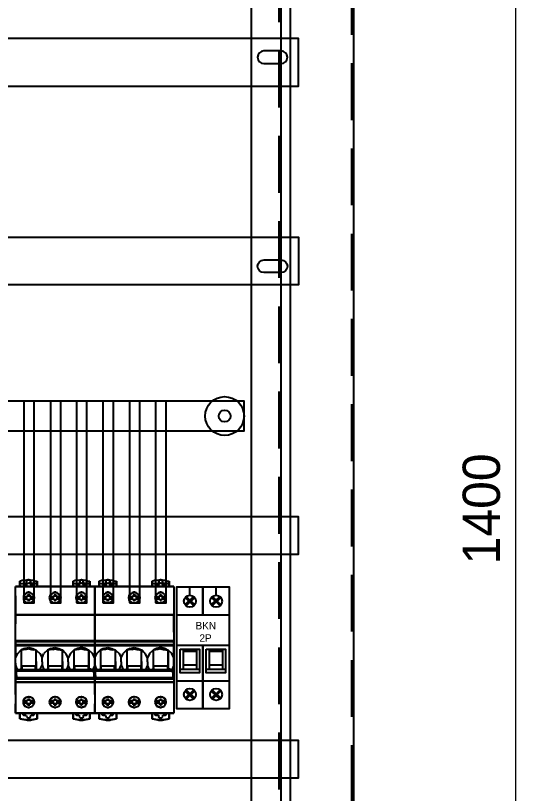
# Model space of a CAD drawing. Header units: millimetres. Extents: x 0 to 3881, y 0 to 2744.
# Drawn here: x 2082 to 2427, y 1597 to 2119 of the extents above; entities that cross this region are included whole.
import ezdxf

# ---------------------------------------------------------------- set-up
doc = ezdxf.new("R2010")
doc.units = ezdxf.units.MM
doc.linetypes.add('HIDDENX2', pattern=[19.05, 12.7, -6.35])
doc.layers.add('DIM', color=253, linetype='Continuous')
doc.dimstyles.new('Dim-25', dxfattribs={"dimtxt": 25, "dimasz": 8, "dimexe": 10, "dimexo": 15, "dimgap": 10, "dimtad": 1, "dimdec": 0, "dimtxsty": 'Standard', "dimblk": 'OBLIQUE', "dimcen": 10, "dimclrd": 5, "dimclre": 5, "dimclrt": 3, "dimazin": 3, "dimtfac": 1, "dimtdec": 0, "dimtmove": 0, "dimatfit": 3, "dimldrblk": 'OBLIQUE', "dimlwd": 9, "dimlwe": 9})

# ---------------------------------------------------------------- blocks, each defined once
blk = doc.blocks.new('*D1')
at = {"color": 0, "linetype": 'ByBlock', "lineweight": -2}
for p, q in [((2421.5, 2483.98), (2413.5, 2491.98)), ((2413.5, 1091.98), (2421.5, 1083.98))]:
    blk.add_line(p, q, dxfattribs=at)
at = {"layer": 'Defpoints', "color": 0, "ltscale": 3, "transparency": 16777216}
for p in [(2308.84, 2487.98), (2308.84, 1087.98), (2417.5, 1087.98)]:
    blk.add_point(p, dxfattribs=at)
at = {"layer": 'DIM', "color": 5, "lineweight": 9, "ltscale": 3, "transparency": 16777216}
for p, q in [((2323.84, 2487.98), (2427.5, 2487.98)), ((2417.5, 2487.98), (2417.5, 1087.98)), ((2323.84, 1087.98), (2427.5, 1087.98))]:
    blk.add_line(p, q, dxfattribs=at)
at = {"layer": 'DIM', "color": 3, "ltscale": 3, "transparency": 16777216, "insert": (2394.73, 1787.98), "char_height": 25, "attachment_point": 5, "rotation": 90}
blk.add_mtext('1400', dxfattribs=at)
blk = doc.blocks.new('_Oblique')
at = {"color": 0, "linetype": 'ByBlock', "lineweight": -2}
blk.add_line((-0.5, -0.5), (0.5, 0.5), dxfattribs=at)
blk = doc.blocks.new('mcb-2')
for p, q in [((-23388.62, 27746.47), (-23388.62, 27740.23)), ((-23388.62, 27746.47), (-23388.62, 27740.23)), ((-23388.62, 27746.47), (-23388.62, 27746.47)), ((-23388.62, 27746.47), (-23335.55, 27746.47)), ((-23335.55, 27746.47), (-23388.62, 27746.47)), ((-23385.65, 27746.77), (-23385.95, 27746.47)), ((-23385.65, 27746.47), (-23385.36, 27747.36)), ((-23385.36, 27747.36), (-23385.65, 27746.77)), ((-23385.36, 27747.06), (-23385.65, 27746.47)), ((-23385.65, 27746.47), (-23385.65, 27746.77)), ((-23385.65, 27746.77), (-23385.65, 27746.47)), ((-23383.88, 27750.32), (-23385.36, 27750.03)), ((-23385.36, 27750.03), (-23385.36, 27748.54)), ((-23385.36, 27748.54), (-23385.36, 27750.03)), ((-23385.36, 27747.06), (-23385.36, 27748.54)), ((-23385.36, 27748.54), (-23385.36, 27747.06)), ((-23385.36, 27748.54), (-23380.91, 27748.54)), ((-23380.91, 27748.54), (-23385.36, 27748.54)), ((-23382.39, 27750.62), (-23383.88, 27750.32)), ((-23383.58, 27746.47), (-23383.28, 27746.77)), ((-23383.28, 27746.77), (-23382.99, 27747.06)), ((-23382.99, 27747.06), (-23382.39, 27747.06)), ((-23380.91, 27750.91), (-23382.39, 27750.62)), ((-23382.39, 27747.36), (-23382.39, 27747.06)), ((-23382.39, 27747.06), (-23381.21, 27747.06)), ((-23381.21, 27747.65), (-23380.91, 27748.25)), ((-23381.21, 27747.06), (-23381.21, 27747.65)), ((-23381.21, 27747.06), (-23381.21, 27747.36)), ((-23380.02, 27750.91), (-23380.91, 27750.91)), ((-23380.91, 27748.54), (-23380.91, 27750.91)), ((-23380.91, 27750.91), (-23380.91, 27748.54)), ((-23380.91, 27748.25), (-23380.32, 27748.54)), ((-23380.32, 27748.54), (-23379.73, 27748.84)), ((-23379.73, 27750.91), (-23380.02, 27750.91)), ((-23380.02, 27750.91), (-23379.43, 27750.91)), ((-23379.73, 27750.91), (-23380.02, 27750.91)), ((-23380.02, 27750.91), (-23379.43, 27750.91)), ((-23379.43, 27750.91), (-23379.73, 27750.91)), ((-23379.43, 27750.91), (-23379.73, 27750.91)), ((-23379.73, 27748.84), (-23379.13, 27748.54)), ((-23378.54, 27750.91), (-23379.43, 27750.91)), ((-23379.13, 27748.54), (-23378.54, 27748.25)), ((-23377.06, 27750.62), (-23378.54, 27750.91)), ((-23378.54, 27748.54), (-23378.54, 27750.91)), ((-23378.54, 27750.91), (-23378.54, 27748.54)), ((-23374.1, 27748.54), (-23378.54, 27748.54)), ((-23374.1, 27748.54), (-23378.54, 27748.54)), ((-23378.54, 27748.25), (-23378.24, 27747.65)), ((-23378.24, 27747.65), (-23378.24, 27747.06)), ((-23378.24, 27747.06), (-23378.24, 27747.36)), ((-23378.24, 27747.06), (-23377.06, 27747.06)), ((-23375.58, 27750.62), (-23377.06, 27750.62)), ((-23377.06, 27747.06), (-23377.06, 27747.36)), ((-23377.06, 27747.06), (-23376.47, 27747.06)), ((-23376.47, 27747.06), (-23376.17, 27746.77)), ((-23376.17, 27746.77), (-23376.17, 27746.47)), ((-23374.1, 27750.03), (-23375.58, 27750.62)), ((-23374.1, 27748.54), (-23374.1, 27750.03)), ((-23374.1, 27750.03), (-23374.1, 27748.54)), ((-23374.1, 27747.06), (-23374.1, 27748.54)), ((-23374.1, 27747.06), (-23374.1, 27748.54)), ((-23373.8, 27746.77), (-23374.1, 27747.36)), ((-23374.1, 27747.36), (-23374.1, 27746.47)), ((-23374.1, 27746.47), (-23374.1, 27747.06)), ((-23374.1, 27746.47), (-23373.8, 27746.77)), ((-23373.8, 27746.47), (-23374.1, 27746.47)), ((-23373.5, 27746.47), (-23373.8, 27746.77)), ((-23373.8, 27746.77), (-23373.8, 27746.47)), ((-23350.37, 27746.47), (-23350.07, 27746.77)), ((-23350.07, 27746.77), (-23350.37, 27746.47)), ((-23350.37, 27746.47), (-23350.07, 27746.47)), ((-23348.59, 27750.32), (-23350.07, 27750.03)), ((-23350.07, 27750.03), (-23350.07, 27748.54)), ((-23350.07, 27748.54), (-23350.07, 27750.03)), ((-23350.07, 27747.06), (-23350.07, 27748.54)), ((-23350.07, 27748.54), (-23350.07, 27747.06)), ((-23350.07, 27748.54), (-23345.63, 27748.54)), ((-23345.63, 27748.54), (-23350.07, 27748.54)), ((-23350.07, 27746.47), (-23350.07, 27747.36)), ((-23350.07, 27747.36), (-23350.07, 27746.77)), ((-23350.07, 27746.47), (-23350.07, 27747.06)), ((-23350.07, 27746.77), (-23350.07, 27746.47)), ((-23347.11, 27750.62), (-23348.59, 27750.32)), ((-23348, 27746.77), (-23347.7, 27747.06)), ((-23348, 27746.47), (-23348, 27746.77)), ((-23347.7, 27747.06), (-23347.11, 27747.06)), ((-23345.63, 27750.91), (-23347.11, 27750.62)), ((-23347.11, 27747.36), (-23347.11, 27747.06)), ((-23347.11, 27747.06), (-23345.93, 27747.06)), ((-23345.93, 27747.65), (-23345.33, 27748.25)), ((-23345.93, 27747.06), (-23345.93, 27747.65)), ((-23345.93, 27747.06), (-23345.93, 27747.36)), ((-23344.74, 27750.91), (-23345.63, 27750.91)), ((-23345.63, 27748.54), (-23345.63, 27750.91)), ((-23345.63, 27750.91), (-23345.63, 27748.54)), ((-23345.33, 27748.25), (-23345.04, 27748.54)), ((-23345.04, 27748.54), (-23344.44, 27748.84)), ((-23344.44, 27750.91), (-23344.74, 27750.91)), ((-23344.74, 27750.91), (-23343.85, 27750.91)), ((-23344.44, 27750.91), (-23344.74, 27750.91)), ((-23344.74, 27750.91), (-23343.85, 27750.91)), ((-23343.85, 27750.91), (-23344.44, 27750.91)), ((-23343.85, 27750.91), (-23344.44, 27750.91)), ((-23344.44, 27748.84), (-23343.85, 27748.54)), ((-23342.96, 27750.91), (-23343.85, 27750.91)), ((-23343.85, 27748.54), (-23343.26, 27748.25)), ((-23343.26, 27748.25), (-23342.96, 27747.65)), ((-23341.48, 27750.62), (-23342.96, 27750.91)), ((-23342.96, 27748.54), (-23342.96, 27750.91)), ((-23342.96, 27750.91), (-23342.96, 27748.54)), ((-23338.52, 27748.54), (-23342.96, 27748.54)), ((-23338.52, 27748.54), (-23342.96, 27748.54)), ((-23342.96, 27747.65), (-23342.67, 27747.06)), ((-23342.67, 27747.06), (-23342.67, 27747.36)), ((-23342.67, 27747.06), (-23341.48, 27747.06)), ((-23340, 27750.62), (-23341.48, 27750.62)), ((-23341.48, 27747.06), (-23341.48, 27747.36)), ((-23341.48, 27747.06), (-23341.18, 27747.06)), ((-23341.18, 27747.06), (-23340.89, 27746.77)), ((-23340.89, 27746.77), (-23340.59, 27746.47)), ((-23338.52, 27750.03), (-23340, 27750.62)), ((-23338.52, 27748.54), (-23338.52, 27750.03)), ((-23338.52, 27750.03), (-23338.52, 27748.54)), ((-23338.52, 27747.06), (-23338.52, 27748.54)), ((-23338.52, 27747.06), (-23338.52, 27748.54)), ((-23338.52, 27746.77), (-23338.52, 27747.36)), ((-23338.52, 27747.36), (-23338.52, 27746.47)), ((-23338.52, 27746.47), (-23338.52, 27747.06)), ((-23338.22, 27746.47), (-23338.52, 27746.77)), ((-23338.52, 27746.77), (-23338.52, 27746.47)), ((-23338.52, 27746.47), (-23338.52, 27746.77)), ((-23335.55, 27740.23), (-23335.55, 27746.47)), ((-23335.55, 27740.23), (-23335.55, 27746.47)), ((-23382.39, 27741.41), (-23382.99, 27740.23)), ((-23382.39, 27741.41), (-23381.21, 27742.3)), ((-23382.1, 27741.41), (-23381.5, 27742.01)), ((-23381.21, 27742.3), (-23379.73, 27742.6)), ((-23381.21, 27742.3), (-23379.73, 27742.6)), ((-23380.02, 27742.6), (-23379.73, 27742.6)), ((-23379.73, 27742.6), (-23380.02, 27742.6)), ((-23378.24, 27742.3), (-23379.73, 27742.6)), ((-23379.73, 27742.6), (-23378.24, 27742.3)), ((-23379.73, 27742.6), (-23379.43, 27742.6)), ((-23379.43, 27742.6), (-23379.73, 27742.6)), ((-23378.24, 27742.3), (-23377.06, 27741.41)), ((-23377.36, 27741.41), (-23377.95, 27742.01)), ((-23376.47, 27740.23), (-23377.06, 27741.41)), ((-23365.5, 27740.23), (-23364.61, 27741.41)), ((-23364.61, 27741.41), (-23363.43, 27742.3)), ((-23364.32, 27741.41), (-23364.02, 27742.01)), ((-23363.43, 27742.3), (-23361.95, 27742.6)), ((-23363.43, 27742.3), (-23361.95, 27742.6)), ((-23362.54, 27742.6), (-23361.95, 27742.6)), ((-23361.95, 27742.6), (-23362.54, 27742.6)), ((-23361.95, 27742.6), (-23360.74, 27742.3)), ((-23360.74, 27742.3), (-23361.95, 27742.6)), ((-23361.95, 27742.6), (-23361.65, 27742.6)), ((-23361.65, 27742.6), (-23361.95, 27742.6)), ((-23360.74, 27742.3), (-23359.56, 27741.41)), ((-23359.56, 27741.41), (-23360.15, 27742.01)), ((-23358.67, 27740.23), (-23359.56, 27741.41)), ((-23347.7, 27740.23), (-23346.81, 27741.41)), ((-23346.81, 27741.41), (-23345.63, 27742.3)), ((-23346.81, 27741.41), (-23346.22, 27742.01)), ((-23345.63, 27742.3), (-23344.44, 27742.6)), ((-23345.63, 27742.3), (-23344.44, 27742.6)), ((-23344.74, 27742.6), (-23344.44, 27742.6)), ((-23344.44, 27742.6), (-23344.74, 27742.6)), ((-23344.44, 27742.6), (-23342.96, 27742.3)), ((-23344.44, 27742.6), (-23342.96, 27742.3)), ((-23344.44, 27742.6), (-23343.85, 27742.6)), ((-23343.85, 27742.6), (-23344.44, 27742.6)), ((-23342.96, 27742.3), (-23341.78, 27741.41)), ((-23342.07, 27741.41), (-23342.37, 27742.01)), ((-23341.78, 27741.41), (-23340.89, 27740.23)), ((-23388.62, 27740.23), (-23388.62, 27733.71)), ((-23388.62, 27740.23), (-23388.62, 27733.71)), ((-23388.62, 27740.23), (-23388.62, 27740.23)), ((-23383.28, 27739.04), (-23382.99, 27740.23)), ((-23382.99, 27740.23), (-23383.28, 27739.04)), ((-23383.28, 27739.04), (-23382.99, 27740.23)), ((-23383.28, 27739.64), (-23380.32, 27739.64)), ((-23380.32, 27739.64), (-23383.28, 27739.64)), ((-23382.99, 27737.56), (-23383.28, 27739.04)), ((-23382.99, 27737.56), (-23383.28, 27739.04)), ((-23383.28, 27738.15), (-23380.32, 27738.15)), ((-23380.32, 27738.15), (-23383.28, 27738.15)), ((-23382.99, 27740.23), (-23382.69, 27740.82)), ((-23382.39, 27736.38), (-23382.99, 27737.56)), ((-23382.69, 27736.97), (-23382.99, 27737.56)), ((-23382.39, 27736.38), (-23381.21, 27735.49)), ((-23381.5, 27736.08), (-23382.1, 27736.38)), ((-23380.32, 27739.64), (-23380.32, 27740.82)), ((-23380.32, 27740.82), (-23380.32, 27739.64)), ((-23380.32, 27739.64), (-23380.32, 27740.82)), ((-23380.32, 27740.82), (-23380.32, 27739.64)), ((-23379.13, 27740.82), (-23380.32, 27740.82)), ((-23380.32, 27740.82), (-23379.13, 27740.82)), ((-23380.32, 27737.27), (-23380.32, 27738.15)), ((-23380.32, 27738.15), (-23380.32, 27737.27)), ((-23380.32, 27737.27), (-23380.32, 27738.15)), ((-23380.32, 27738.15), (-23380.32, 27737.27)), ((-23379.13, 27737.27), (-23380.32, 27737.27)), ((-23380.32, 27737.27), (-23379.13, 27737.27)), ((-23379.13, 27740.82), (-23379.13, 27739.64)), ((-23379.13, 27740.82), (-23379.13, 27739.64)), ((-23376.47, 27739.64), (-23379.13, 27739.64)), ((-23379.13, 27739.64), (-23376.47, 27739.64)), ((-23376.47, 27738.15), (-23379.13, 27738.15)), ((-23379.13, 27738.15), (-23379.13, 27737.27)), ((-23379.13, 27737.27), (-23379.13, 27738.15)), ((-23379.13, 27738.15), (-23376.47, 27738.15)), ((-23377.06, 27736.38), (-23378.24, 27735.49)), ((-23377.95, 27736.08), (-23377.36, 27736.38)), ((-23376.47, 27737.56), (-23377.06, 27736.38)), ((-23376.47, 27740.23), (-23376.76, 27740.82)), ((-23376.76, 27736.97), (-23376.47, 27737.56)), ((-23376.47, 27740.23), (-23376.17, 27739.04)), ((-23376.17, 27739.04), (-23376.47, 27740.23)), ((-23376.17, 27739.04), (-23376.47, 27737.56)), ((-23376.47, 27737.56), (-23376.17, 27739.04)), ((-23365.5, 27740.23), (-23365.8, 27739.04)), ((-23365.8, 27739.04), (-23365.5, 27740.23)), ((-23365.8, 27739.04), (-23365.5, 27737.56)), ((-23365.5, 27737.56), (-23365.8, 27739.04)), ((-23365.5, 27739.64), (-23362.83, 27739.64)), ((-23362.83, 27739.64), (-23365.5, 27739.64)), ((-23365.5, 27738.15), (-23362.83, 27738.15)), ((-23362.83, 27738.15), (-23365.5, 27738.15)), ((-23364.61, 27736.38), (-23365.5, 27737.56)), ((-23365.21, 27740.23), (-23364.91, 27740.82)), ((-23364.91, 27736.97), (-23365.21, 27737.56)), ((-23363.43, 27735.49), (-23364.61, 27736.38)), ((-23364.02, 27736.08), (-23364.32, 27736.38)), ((-23362.83, 27739.64), (-23362.83, 27740.82)), ((-23362.83, 27740.82), (-23362.83, 27739.64)), ((-23362.83, 27739.64), (-23362.83, 27740.82)), ((-23362.83, 27740.82), (-23362.83, 27739.64)), ((-23361.34, 27740.82), (-23362.83, 27740.82)), ((-23362.83, 27740.82), (-23361.34, 27740.82)), ((-23362.83, 27737.27), (-23362.83, 27738.15)), ((-23362.83, 27738.15), (-23362.83, 27737.27)), ((-23362.83, 27737.27), (-23362.83, 27738.15)), ((-23362.83, 27738.15), (-23362.83, 27737.27)), ((-23361.34, 27737.27), (-23362.83, 27737.27)), ((-23362.83, 27737.27), (-23361.34, 27737.27)), ((-23361.34, 27740.82), (-23361.34, 27739.64)), ((-23361.34, 27740.82), (-23361.34, 27739.64)), ((-23358.67, 27739.64), (-23361.34, 27739.64)), ((-23361.34, 27739.64), (-23358.67, 27739.64)), ((-23358.67, 27738.15), (-23361.34, 27738.15)), ((-23361.34, 27738.15), (-23361.34, 27737.27)), ((-23361.34, 27737.27), (-23361.34, 27738.15)), ((-23361.34, 27738.15), (-23358.67, 27738.15)), ((-23359.56, 27736.38), (-23360.74, 27735.49)), ((-23360.15, 27736.08), (-23359.56, 27736.38)), ((-23358.67, 27737.56), (-23359.56, 27736.38)), ((-23358.67, 27740.23), (-23358.97, 27740.82)), ((-23358.97, 27736.97), (-23358.67, 27737.56)), ((-23358.67, 27740.23), (-23358.37, 27739.04)), ((-23358.37, 27739.04), (-23358.67, 27740.23)), ((-23358.37, 27739.04), (-23358.67, 27737.56)), ((-23358.67, 27737.56), (-23358.37, 27739.04)), ((-23347.7, 27740.23), (-23348, 27739.04)), ((-23348, 27739.04), (-23347.7, 27740.23)), ((-23348, 27739.04), (-23347.7, 27737.56)), ((-23347.7, 27737.56), (-23348, 27739.04)), ((-23347.7, 27740.23), (-23347.41, 27740.82)), ((-23347.7, 27739.64), (-23345.04, 27739.64)), ((-23345.04, 27739.64), (-23347.7, 27739.64)), ((-23347.7, 27738.15), (-23345.04, 27738.15)), ((-23345.04, 27738.15), (-23347.7, 27738.15)), ((-23347.7, 27737.56), (-23346.81, 27736.38)), ((-23347.41, 27736.97), (-23347.7, 27737.56)), ((-23346.81, 27736.38), (-23345.63, 27735.49)), ((-23346.22, 27736.08), (-23346.81, 27736.38)), ((-23345.04, 27739.64), (-23345.04, 27740.82)), ((-23345.04, 27740.82), (-23345.04, 27739.64)), ((-23345.04, 27739.64), (-23345.04, 27740.82)), ((-23345.04, 27740.82), (-23345.04, 27739.64)), ((-23343.56, 27740.82), (-23345.04, 27740.82)), ((-23345.04, 27740.82), (-23343.56, 27740.82)), ((-23345.04, 27737.27), (-23345.04, 27738.15)), ((-23345.04, 27738.15), (-23345.04, 27737.27)), ((-23345.04, 27737.27), (-23345.04, 27738.15)), ((-23345.04, 27738.15), (-23345.04, 27737.27)), ((-23343.56, 27737.27), (-23345.04, 27737.27)), ((-23345.04, 27737.27), (-23343.56, 27737.27)), ((-23343.56, 27740.82), (-23343.56, 27739.64)), ((-23343.56, 27740.82), (-23343.56, 27739.64)), ((-23340.89, 27739.64), (-23343.56, 27739.64)), ((-23343.56, 27739.64), (-23340.89, 27739.64)), ((-23340.89, 27738.15), (-23343.56, 27738.15)), ((-23343.56, 27738.15), (-23343.56, 27737.27)), ((-23343.56, 27737.27), (-23343.56, 27738.15)), ((-23343.56, 27738.15), (-23340.89, 27738.15)), ((-23342.96, 27735.49), (-23341.78, 27736.38)), ((-23342.37, 27736.08), (-23342.07, 27736.38)), ((-23340.89, 27737.56), (-23341.78, 27736.38)), ((-23341.18, 27740.23), (-23341.48, 27740.82)), ((-23341.48, 27736.97), (-23341.18, 27737.56)), ((-23340.89, 27740.23), (-23340.89, 27739.04)), ((-23340.89, 27740.23), (-23340.89, 27739.04)), ((-23340.89, 27739.04), (-23340.89, 27737.56)), ((-23340.89, 27739.04), (-23340.89, 27737.56)), ((-23335.55, 27733.71), (-23335.55, 27740.23)), ((-23335.55, 27740.23), (-23335.55, 27733.71)), ((-23388.62, 27733.71), (-23388.62, 27727.47)), ((-23388.62, 27733.71), (-23388.62, 27733.71)), ((-23388.62, 27733.71), (-23388.62, 27727.47)), ((-23381.21, 27735.49), (-23379.73, 27735.49)), ((-23379.73, 27735.49), (-23381.21, 27735.49)), ((-23379.73, 27735.49), (-23380.02, 27735.49)), ((-23380.02, 27735.49), (-23379.73, 27735.49)), ((-23378.24, 27735.49), (-23379.73, 27735.49)), ((-23378.24, 27735.49), (-23379.73, 27735.49)), ((-23379.43, 27735.49), (-23379.73, 27735.49)), ((-23379.73, 27735.49), (-23379.43, 27735.49)), ((-23361.95, 27735.49), (-23363.43, 27735.49)), ((-23361.95, 27735.49), (-23363.43, 27735.49)), ((-23361.95, 27735.49), (-23362.24, 27735.49)), ((-23362.24, 27735.49), (-23361.95, 27735.49)), ((-23360.74, 27735.49), (-23361.95, 27735.49)), ((-23360.74, 27735.49), (-23361.95, 27735.49)), ((-23361.65, 27735.49), (-23361.95, 27735.49)), ((-23361.95, 27735.49), (-23361.65, 27735.49)), ((-23345.63, 27735.49), (-23344.44, 27735.49)), ((-23344.44, 27735.49), (-23345.63, 27735.49)), ((-23344.44, 27735.49), (-23344.74, 27735.49)), ((-23344.74, 27735.49), (-23344.44, 27735.49)), ((-23344.44, 27735.49), (-23342.96, 27735.49)), ((-23342.96, 27735.49), (-23344.44, 27735.49)), ((-23344.15, 27735.49), (-23344.44, 27735.49)), ((-23344.44, 27735.49), (-23344.15, 27735.49)), ((-23335.55, 27727.47), (-23335.55, 27733.71)), ((-23335.55, 27733.71), (-23335.55, 27727.47)), ((-23388.62, 27727.47), (-23388.62, 27721.54)), ((-23388.62, 27721.54), (-23388.62, 27727.47)), ((-23388.62, 27727.47), (-23335.55, 27727.47)), ((-23335.55, 27727.47), (-23388.62, 27727.47)), ((-23335.55, 27721.54), (-23335.55, 27727.47)), ((-23335.55, 27727.47), (-23335.55, 27721.54)), ((-23388.62, 27721.54), (-23388.62, 27715.91)), ((-23388.62, 27715.91), (-23388.62, 27721.54)), ((-23335.55, 27715.91), (-23335.55, 27721.54)), ((-23335.55, 27715.91), (-23335.55, 27721.54)), ((-23388.62, 27715.91), (-23388.62, 27709.97)), ((-23388.62, 27715.91), (-23388.62, 27709.97)), ((-23335.55, 27709.97), (-23335.55, 27715.91)), ((-23335.55, 27709.97), (-23335.55, 27715.91)), ((-23388.62, 27709.97), (-23388.62, 27709.67)), ((-23388.62, 27709.97), (-23335.55, 27709.97)), ((-23335.55, 27709.97), (-23388.62, 27709.97)), ((-23388.62, 27709.97), (-23335.55, 27709.97)), ((-23388.62, 27709.97), (-23335.55, 27709.97)), ((-23335.55, 27709.97), (-23388.62, 27709.97)), ((-23388.62, 27709.97), (-23335.55, 27709.97)), ((-23388.62, 27709.67), (-23388.62, 27709.97)), ((-23335.55, 27709.67), (-23335.55, 27709.97)), ((-23335.55, 27709.97), (-23335.55, 27709.97)), ((-23335.55, 27709.97), (-23335.55, 27709.67)), ((-23388.62, 27709.67), (-23388.62, 27708.78)), ((-23335.55, 27709.67), (-23388.62, 27709.67)), ((-23388.62, 27708.78), (-23388.62, 27709.67)), ((-23388.62, 27709.67), (-23335.55, 27709.67)), ((-23388.62, 27709.67), (-23335.55, 27709.67)), ((-23335.55, 27709.67), (-23388.62, 27709.67)), ((-23388.62, 27709.67), (-23335.55, 27709.67)), ((-23388.62, 27709.67), (-23335.55, 27709.67)), ((-23335.55, 27709.67), (-23388.62, 27709.67)), ((-23388.62, 27709.67), (-23388.62, 27709.67)), ((-23388.62, 27708.78), (-23388.62, 27708.19)), ((-23388.62, 27708.78), (-23388.62, 27708.19)), ((-23388.62, 27708.78), (-23388.62, 27708.78)), ((-23388.62, 27707.6), (-23388.62, 27708.19)), ((-23388.62, 27708.19), (-23388.62, 27707.6)), ((-23335.55, 27707.6), (-23388.62, 27707.6)), ((-23388.62, 27707.6), (-23388.62, 27706.71)), ((-23388.62, 27707.6), (-23388.62, 27706.71)), ((-23388.62, 27706.71), (-23388.62, 27704.04)), ((-23388.62, 27704.04), (-23388.62, 27706.71)), ((-23388.62, 27706.71), (-23335.55, 27706.71)), ((-23382.69, 27704.93), (-23384.76, 27703.74)), ((-23382.69, 27704.93), (-23379.73, 27705.52)), ((-23379.73, 27704.63), (-23381.5, 27704.34)), ((-23379.73, 27705.52), (-23377.06, 27704.93)), ((-23379.73, 27705.52), (-23379.73, 27705.52)), ((-23379.73, 27705.23), (-23379.73, 27705.52)), ((-23379.73, 27705.23), (-23379.73, 27704.63)), ((-23379.73, 27704.63), (-23377.95, 27704.34)), ((-23377.06, 27704.93), (-23374.69, 27703.74)), ((-23364.61, 27704.93), (-23367.28, 27703.74)), ((-23361.95, 27705.52), (-23364.61, 27704.93)), ((-23361.95, 27704.63), (-23363.72, 27704.34)), ((-23359.26, 27704.93), (-23361.95, 27705.52)), ((-23361.95, 27705.52), (-23361.95, 27705.52)), ((-23361.95, 27705.52), (-23361.95, 27705.23)), ((-23361.95, 27705.23), (-23361.95, 27704.63)), ((-23360.45, 27704.34), (-23361.95, 27704.63)), ((-23359.26, 27704.93), (-23356.89, 27703.74)), ((-23347.11, 27704.93), (-23349.48, 27703.74)), ((-23344.44, 27705.52), (-23347.11, 27704.93)), ((-23344.44, 27704.63), (-23346.22, 27704.34)), ((-23344.44, 27705.23), (-23344.44, 27705.52)), ((-23341.48, 27704.93), (-23344.44, 27705.52)), ((-23344.44, 27705.23), (-23344.44, 27704.63)), ((-23344.44, 27704.63), (-23342.67, 27704.34)), ((-23341.48, 27704.93), (-23339.11, 27703.74)), ((-23335.55, 27708.78), (-23335.55, 27709.67)), ((-23335.55, 27708.78), (-23335.55, 27709.67)), ((-23335.55, 27708.19), (-23335.55, 27708.78)), ((-23335.55, 27708.78), (-23335.55, 27708.19)), ((-23335.55, 27708.19), (-23335.55, 27707.6)), ((-23335.55, 27707.6), (-23335.55, 27708.19)), ((-23335.55, 27707.6), (-23335.55, 27706.71)), ((-23335.55, 27706.71), (-23335.55, 27707.6)), ((-23335.55, 27704.04), (-23335.55, 27706.71)), ((-23335.55, 27706.71), (-23335.55, 27704.04)), ((-23388.62, 27701.37), (-23388.62, 27704.04)), ((-23388.62, 27704.04), (-23388.62, 27701.37)), ((-23388.62, 27704.04), (-23388.62, 27704.04)), ((-23388.62, 27698.69), (-23387.14, 27701.67)), ((-23388.62, 27701.37), (-23388.62, 27698.69)), ((-23388.62, 27701.37), (-23388.62, 27698.69)), ((-23387.14, 27701.67), (-23384.76, 27703.74)), ((-23384.76, 27703.74), (-23387.14, 27701.67)), ((-23383.28, 27704.04), (-23384.76, 27703.74)), ((-23384.76, 27703.74), (-23383.28, 27704.04)), ((-23384.76, 27700.19), (-23384.76, 27703.74)), ((-23384.76, 27703.74), (-23384.76, 27700.19)), ((-23384.76, 27699.58), (-23384.76, 27701.97)), ((-23384.76, 27700.19), (-23384.76, 27695.72)), ((-23384.76, 27695.72), (-23384.76, 27700.19)), ((-23384.76, 27696.32), (-23384.76, 27699.58)), ((-23381.5, 27704.34), (-23383.28, 27704.04)), ((-23383.28, 27704.04), (-23383.28, 27704.04)), ((-23381.5, 27704.34), (-23381.5, 27704.34)), ((-23377.95, 27704.34), (-23376.47, 27704.04)), ((-23376.47, 27704.04), (-23374.69, 27703.74)), ((-23376.47, 27704.04), (-23374.69, 27703.74)), ((-23372.32, 27701.67), (-23374.69, 27703.74)), ((-23374.69, 27703.74), (-23374.69, 27700.19)), ((-23374.69, 27703.74), (-23374.69, 27700.19)), ((-23374.69, 27700.19), (-23374.69, 27695.72)), ((-23374.69, 27700.19), (-23374.69, 27695.72)), ((-23372.32, 27701.67), (-23370.84, 27698.69)), ((-23370.84, 27698.69), (-23369.35, 27701.67)), ((-23369.35, 27701.67), (-23367.28, 27703.74)), ((-23367.28, 27703.74), (-23365.5, 27704.04)), ((-23366.98, 27703.74), (-23367.28, 27703.74)), ((-23365.5, 27704.04), (-23366.98, 27703.74)), ((-23366.98, 27700.19), (-23366.98, 27703.74)), ((-23366.98, 27703.74), (-23366.98, 27701.97)), ((-23366.98, 27700.19), (-23366.98, 27703.74)), ((-23366.98, 27699.58), (-23366.98, 27701.97)), ((-23366.98, 27695.72), (-23366.98, 27700.19)), ((-23366.98, 27695.72), (-23366.98, 27700.19)), ((-23366.98, 27696.32), (-23366.98, 27699.58)), ((-23363.72, 27704.34), (-23365.5, 27704.04)), ((-23363.72, 27704.34), (-23363.72, 27704.34)), ((-23360.45, 27704.34), (-23358.67, 27704.04)), ((-23358.67, 27704.04), (-23357.19, 27703.74)), ((-23357.19, 27703.74), (-23357.19, 27700.19)), ((-23357.19, 27703.74), (-23356.89, 27703.74)), ((-23357.19, 27703.74), (-23357.19, 27700.19)), ((-23357.19, 27700.19), (-23357.19, 27695.72)), ((-23357.19, 27700.19), (-23357.19, 27695.72)), ((-23356.89, 27703.74), (-23354.52, 27701.67)), ((-23353.33, 27698.69), (-23354.52, 27701.67)), ((-23351.85, 27701.67), (-23353.33, 27698.69)), ((-23349.48, 27703.74), (-23351.85, 27701.67)), ((-23349.48, 27703.74), (-23351.85, 27701.67)), ((-23349.48, 27703.74), (-23347.7, 27704.04)), ((-23349.48, 27700.19), (-23349.48, 27703.74)), ((-23349.48, 27700.19), (-23349.48, 27703.74)), ((-23349.48, 27703.74), (-23349.48, 27701.97)), ((-23349.48, 27699.58), (-23349.48, 27701.97)), ((-23349.48, 27695.72), (-23349.48, 27700.19)), ((-23349.48, 27695.72), (-23349.48, 27700.19)), ((-23349.48, 27696.32), (-23349.48, 27699.58)), ((-23346.22, 27704.34), (-23347.7, 27704.04)), ((-23346.22, 27704.34), (-23346.22, 27704.34)), ((-23342.67, 27704.34), (-23340.89, 27704.04)), ((-23340.89, 27704.04), (-23339.41, 27703.74)), ((-23339.41, 27703.74), (-23339.41, 27700.19)), ((-23339.41, 27703.74), (-23339.11, 27703.74)), ((-23339.41, 27703.74), (-23339.41, 27700.19)), ((-23339.41, 27700.19), (-23339.41, 27695.72)), ((-23339.41, 27700.19), (-23339.41, 27695.72)), ((-23337.04, 27701.67), (-23339.11, 27703.74)), ((-23335.55, 27698.69), (-23337.04, 27701.67)), ((-23335.55, 27704.04), (-23335.55, 27701.37)), ((-23335.55, 27701.37), (-23335.55, 27704.04)), ((-23335.55, 27698.69), (-23335.55, 27701.37)), ((-23335.55, 27698.69), (-23335.55, 27701.37)), ((-23388.62, 27698.69), (-23388.62, 27696.91)), ((-23388.62, 27696.91), (-23388.62, 27698.69)), ((-23388.62, 27695.13), (-23388.62, 27696.91)), ((-23388.62, 27696.91), (-23388.62, 27695.13)), ((-23388.62, 27693.65), (-23388.62, 27695.13)), ((-23388.62, 27695.13), (-23388.62, 27693.65)), ((-23384.76, 27696.32), (-23384.76, 27693.06)), ((-23384.76, 27695.72), (-23384.76, 27691.58)), ((-23384.76, 27691.58), (-23384.76, 27695.72)), ((-23374.69, 27695.72), (-23374.69, 27691.58)), ((-23374.69, 27695.72), (-23374.69, 27691.58)), ((-23370.84, 27696.02), (-23370.84, 27698.69)), ((-23370.84, 27696.02), (-23370.84, 27693.65)), ((-23366.98, 27696.32), (-23366.98, 27693.06)), ((-23366.98, 27695.72), (-23366.98, 27691.58)), ((-23366.98, 27691.58), (-23366.98, 27695.72)), ((-23357.19, 27695.72), (-23357.19, 27691.58)), ((-23357.19, 27695.72), (-23357.19, 27691.58)), ((-23353.33, 27696.02), (-23353.33, 27698.69)), ((-23353.33, 27696.02), (-23353.33, 27693.65)), ((-23349.48, 27696.32), (-23349.48, 27693.06)), ((-23349.48, 27695.72), (-23349.48, 27691.58)), ((-23349.48, 27691.58), (-23349.48, 27695.72)), ((-23339.41, 27695.72), (-23339.41, 27691.58)), ((-23339.41, 27695.72), (-23339.41, 27691.58)), ((-23335.55, 27698.69), (-23335.55, 27698.69)), ((-23335.55, 27696.91), (-23335.55, 27698.69)), ((-23335.55, 27696.91), (-23335.55, 27698.69)), ((-23335.55, 27695.13), (-23335.55, 27696.91)), ((-23335.55, 27695.13), (-23335.55, 27696.91)), ((-23335.55, 27695.13), (-23335.55, 27693.65)), ((-23335.55, 27693.65), (-23335.55, 27695.13)), ((-23388.62, 27693.65), (-23387.14, 27690.69)), ((-23388.62, 27693.65), (-23388.62, 27689.8)), ((-23388.62, 27693.65), (-23388.62, 27689.8)), ((-23388.62, 27689.8), (-23388.62, 27686.24)), ((-23388.62, 27686.24), (-23388.62, 27689.8)), ((-23336.15, 27690.69), (-23388.02, 27690.69)), ((-23388.02, 27690.69), (-23336.15, 27690.69)), ((-23336.15, 27690.69), (-23388.02, 27690.69)), ((-23388.02, 27690.69), (-23350.37, 27690.39)), ((-23388.02, 27690.39), (-23388.02, 27690.69)), ((-23388.02, 27690.69), (-23388.02, 27690.39)), ((-23388.02, 27689.8), (-23388.02, 27690.39)), ((-23388.02, 27690.39), (-23388.02, 27689.8)), ((-23336.15, 27690.39), (-23388.02, 27690.39)), ((-23388.02, 27688.61), (-23388.02, 27689.8)), ((-23388.02, 27689.8), (-23388.02, 27688.61)), ((-23388.02, 27689.8), (-23336.15, 27689.8)), ((-23386.84, 27690.69), (-23384.76, 27691.58)), ((-23384.76, 27692.17), (-23384.76, 27693.06)), ((-23384.76, 27693.06), (-23384.47, 27693.06)), ((-23384.76, 27691.28), (-23384.76, 27692.17)), ((-23384.76, 27691.58), (-23384.76, 27690.69)), ((-23384.76, 27690.69), (-23384.76, 27691.58)), ((-23384.76, 27690.69), (-23384.76, 27691.28)), ((-23384.47, 27690.69), (-23384.47, 27693.06)), ((-23384.47, 27693.06), (-23384.47, 27690.69)), ((-23384.47, 27693.06), (-23374.99, 27693.06)), ((-23384.47, 27691.28), (-23384.47, 27691.28)), ((-23374.69, 27693.06), (-23374.99, 27693.06)), ((-23374.99, 27692.17), (-23374.99, 27693.06)), ((-23374.99, 27690.69), (-23374.99, 27693.06)), ((-23374.99, 27692.17), (-23374.99, 27691.28)), ((-23374.99, 27691.28), (-23374.99, 27690.69)), ((-23374.69, 27691.58), (-23374.69, 27691.58)), ((-23374.69, 27690.69), (-23374.69, 27691.58)), ((-23374.69, 27691.58), (-23374.69, 27690.69)), ((-23372.32, 27690.69), (-23370.84, 27693.65)), ((-23370.84, 27693.65), (-23369.65, 27690.69)), ((-23366.98, 27693.06), (-23366.69, 27693.06)), ((-23366.98, 27692.17), (-23366.98, 27693.06)), ((-23366.98, 27691.28), (-23366.98, 27692.17)), ((-23366.98, 27691.58), (-23366.98, 27690.69)), ((-23366.98, 27690.69), (-23366.98, 27691.58)), ((-23366.98, 27690.69), (-23366.98, 27691.28)), ((-23366.69, 27693.06), (-23357.48, 27693.06)), ((-23366.69, 27690.69), (-23366.69, 27693.06)), ((-23366.69, 27693.06), (-23366.69, 27690.69)), ((-23366.69, 27691.28), (-23366.69, 27691.28)), ((-23357.48, 27693.06), (-23357.19, 27693.06)), ((-23357.48, 27692.17), (-23357.48, 27693.06)), ((-23357.48, 27693.06), (-23357.48, 27690.69)), ((-23357.48, 27690.69), (-23357.48, 27693.06)), ((-23357.48, 27692.17), (-23357.48, 27691.28)), ((-23357.48, 27691.28), (-23357.48, 27690.69)), ((-23357.19, 27690.69), (-23357.19, 27691.58)), ((-23357.19, 27691.58), (-23357.19, 27690.69)), ((-23357.19, 27691.58), (-23357.19, 27691.58)), ((-23353.33, 27693.65), (-23354.52, 27690.69)), ((-23351.85, 27690.69), (-23353.33, 27693.65)), ((-23349.48, 27693.06), (-23348.89, 27693.06)), ((-23349.48, 27692.17), (-23349.48, 27693.06)), ((-23349.48, 27691.28), (-23349.48, 27692.17)), ((-23349.48, 27691.58), (-23349.48, 27690.69)), ((-23349.48, 27690.69), (-23349.48, 27691.58)), ((-23349.48, 27691.28), (-23349.48, 27690.69)), ((-23348.89, 27693.06), (-23339.7, 27693.06)), ((-23348.89, 27690.69), (-23348.89, 27693.06)), ((-23348.89, 27693.06), (-23348.89, 27690.69)), ((-23348.89, 27691.28), (-23348.89, 27691.28)), ((-23339.7, 27693.06), (-23339.41, 27693.06)), ((-23339.7, 27692.17), (-23339.7, 27693.06)), ((-23339.7, 27693.06), (-23339.7, 27690.69)), ((-23339.7, 27690.69), (-23339.7, 27693.06)), ((-23339.7, 27692.17), (-23339.7, 27691.28)), ((-23339.7, 27691.28), (-23339.7, 27690.69)), ((-23339.41, 27690.69), (-23339.41, 27691.58)), ((-23339.41, 27691.58), (-23339.41, 27690.69)), ((-23339.41, 27691.58), (-23339.41, 27691.58)), ((-23335.55, 27693.65), (-23336.74, 27690.69)), ((-23336.15, 27690.39), (-23336.15, 27690.69)), ((-23336.15, 27690.39), (-23336.15, 27690.69)), ((-23336.15, 27689.8), (-23336.15, 27690.39)), ((-23336.15, 27689.8), (-23336.15, 27690.39)), ((-23336.15, 27688.61), (-23336.15, 27689.8)), ((-23336.15, 27688.61), (-23336.15, 27689.8)), ((-23335.55, 27693.65), (-23335.55, 27689.8)), ((-23335.55, 27689.8), (-23335.55, 27693.65)), ((-23335.55, 27686.24), (-23335.55, 27689.8)), ((-23335.55, 27689.8), (-23335.55, 27686.24)), ((-23388.62, 27686.24), (-23388.62, 27682.37)), ((-23388.62, 27686.24), (-23388.62, 27682.37)), ((-23388.02, 27688.61), (-23388.02, 27686.83)), ((-23388.02, 27688.61), (-23388.02, 27686.83)), ((-23388.02, 27686.83), (-23388.02, 27685.35)), ((-23388.02, 27686.83), (-23388.02, 27685.35)), ((-23388.02, 27686.83), (-23388.02, 27686.83)), ((-23388.02, 27685.35), (-23336.15, 27685.35)), ((-23388.02, 27685.35), (-23388.02, 27685.06)), ((-23388.02, 27685.35), (-23388.02, 27685.06)), ((-23388.02, 27685.06), (-23388.02, 27684.76)), ((-23388.02, 27684.76), (-23388.02, 27685.06)), ((-23388.02, 27684.76), (-23388.02, 27684.45)), ((-23388.02, 27684.76), (-23336.15, 27684.76)), ((-23388.02, 27684.45), (-23388.02, 27684.76)), ((-23388.02, 27684.76), (-23336.15, 27684.76)), ((-23388.02, 27684.45), (-23336.15, 27684.45)), ((-23336.15, 27686.83), (-23336.15, 27688.61)), ((-23336.15, 27686.83), (-23336.15, 27688.61)), ((-23336.15, 27685.35), (-23336.15, 27686.83)), ((-23336.15, 27686.83), (-23336.15, 27685.35)), ((-23336.15, 27685.35), (-23336.15, 27685.06)), ((-23336.15, 27685.06), (-23336.15, 27685.35)), ((-23336.15, 27685.06), (-23336.15, 27684.76)), ((-23336.15, 27684.76), (-23336.15, 27685.06)), ((-23336.15, 27684.45), (-23336.15, 27684.76)), ((-23336.15, 27684.76), (-23336.15, 27684.45)), ((-23335.55, 27682.37), (-23335.55, 27686.24)), ((-23335.55, 27686.24), (-23335.55, 27682.37)), ((-23388.62, 27682.37), (-23388.62, 27680.3)), ((-23335.55, 27682.37), (-23388.62, 27682.37)), ((-23388.62, 27682.37), (-23388.62, 27680.3)), ((-23388.62, 27682.37), (-23335.55, 27682.37)), ((-23388.62, 27680.3), (-23388.62, 27674.07)), ((-23388.62, 27680.3), (-23388.62, 27674.07)), ((-23335.55, 27680.3), (-23335.55, 27682.37)), ((-23335.55, 27682.37), (-23335.55, 27680.3)), ((-23335.55, 27674.07), (-23335.55, 27680.3)), ((-23335.55, 27680.3), (-23335.55, 27674.07)), ((-23388.62, 27674.07), (-23388.62, 27667.83)), ((-23388.62, 27674.07), (-23388.62, 27667.83)), ((-23388.62, 27674.07), (-23388.62, 27674.07)), ((-23335.55, 27674.07), (-23335.55, 27667.83)), ((-23335.55, 27674.07), (-23335.55, 27667.83)), ((-23382.99, 27670.52), (-23383.28, 27669.02)), ((-23383.28, 27669.02), (-23382.99, 27670.52)), ((-23383.28, 27669.93), (-23380.32, 27669.93)), ((-23380.32, 27669.93), (-23383.28, 27669.93)), ((-23382.99, 27667.54), (-23383.28, 27669.02)), ((-23383.28, 27669.02), (-23382.99, 27667.54)), ((-23382.99, 27667.54), (-23383.28, 27668.72)), ((-23383.28, 27668.72), (-23382.99, 27667.54)), ((-23383.28, 27668.43), (-23380.32, 27668.43)), ((-23380.32, 27668.43), (-23383.28, 27668.43)), ((-23382.39, 27671.7), (-23382.99, 27670.52)), ((-23382.99, 27670.22), (-23382.69, 27670.81)), ((-23381.21, 27672.3), (-23382.39, 27671.7)), ((-23382.1, 27671.7), (-23381.5, 27672)), ((-23381.21, 27672.3), (-23379.73, 27672.59)), ((-23379.73, 27672.59), (-23381.21, 27672.3)), ((-23380.32, 27669.93), (-23380.32, 27670.81)), ((-23380.32, 27670.81), (-23380.32, 27669.93)), ((-23380.32, 27669.93), (-23380.32, 27670.81)), ((-23380.32, 27670.81), (-23380.32, 27669.93)), ((-23379.13, 27670.81), (-23380.32, 27670.81)), ((-23380.32, 27670.81), (-23379.13, 27670.81)), ((-23380.32, 27667.24), (-23380.32, 27668.43)), ((-23380.32, 27668.43), (-23380.32, 27667.24)), ((-23380.32, 27667.24), (-23380.32, 27668.43)), ((-23380.32, 27668.43), (-23380.32, 27667.24)), ((-23380.02, 27672.59), (-23379.73, 27672.59)), ((-23379.73, 27672.59), (-23380.02, 27672.59)), ((-23378.24, 27672.3), (-23379.73, 27672.59)), ((-23379.73, 27672.59), (-23378.24, 27672.3)), ((-23379.73, 27672.59), (-23379.43, 27672.59)), ((-23379.43, 27672.59), (-23379.73, 27672.59)), ((-23379.13, 27670.81), (-23379.13, 27669.93)), ((-23379.13, 27670.81), (-23379.13, 27669.93)), ((-23376.47, 27669.93), (-23379.13, 27669.93)), ((-23379.13, 27669.93), (-23376.47, 27669.93)), ((-23376.47, 27668.43), (-23379.13, 27668.43)), ((-23379.13, 27668.43), (-23379.13, 27667.24)), ((-23379.13, 27667.24), (-23379.13, 27668.43)), ((-23379.13, 27668.43), (-23376.47, 27668.43)), ((-23378.24, 27672.3), (-23377.06, 27671.7)), ((-23377.36, 27671.7), (-23377.95, 27672)), ((-23376.47, 27670.52), (-23377.06, 27671.7)), ((-23376.47, 27670.22), (-23376.76, 27670.81)), ((-23376.17, 27669.02), (-23376.47, 27670.52)), ((-23376.47, 27670.52), (-23376.17, 27669.02)), ((-23376.17, 27669.02), (-23376.47, 27667.54)), ((-23376.47, 27667.54), (-23376.17, 27669.02)), ((-23376.47, 27667.54), (-23376.17, 27668.72)), ((-23376.17, 27668.72), (-23376.47, 27667.54)), ((-23365.5, 27670.52), (-23365.8, 27669.02)), ((-23365.8, 27669.02), (-23365.5, 27670.52)), ((-23365.8, 27669.02), (-23365.5, 27667.54)), ((-23365.5, 27667.54), (-23365.8, 27669.02)), ((-23365.5, 27670.52), (-23364.61, 27671.7)), ((-23365.5, 27669.93), (-23362.83, 27669.93)), ((-23362.83, 27669.93), (-23365.5, 27669.93)), ((-23365.5, 27667.54), (-23365.5, 27668.72)), ((-23365.5, 27668.72), (-23365.5, 27667.54)), ((-23365.5, 27668.43), (-23362.83, 27668.43)), ((-23362.83, 27668.43), (-23365.5, 27668.43)), ((-23365.21, 27670.22), (-23364.91, 27670.81)), ((-23364.61, 27671.7), (-23363.43, 27672.3)), ((-23364.32, 27671.7), (-23364.02, 27672)), ((-23363.43, 27672.3), (-23361.95, 27672.59)), ((-23363.43, 27672.3), (-23361.95, 27672.59)), ((-23362.83, 27669.93), (-23362.83, 27670.81)), ((-23362.83, 27670.81), (-23362.83, 27669.93)), ((-23362.83, 27669.93), (-23362.83, 27670.81)), ((-23362.83, 27670.81), (-23362.83, 27669.93)), ((-23361.34, 27670.81), (-23362.83, 27670.81)), ((-23362.83, 27670.81), (-23361.34, 27670.81)), ((-23362.83, 27667.24), (-23362.83, 27668.43)), ((-23362.83, 27668.43), (-23362.83, 27667.24)), ((-23362.83, 27667.24), (-23362.83, 27668.43)), ((-23362.83, 27668.43), (-23362.83, 27667.24)), ((-23362.24, 27672.59), (-23361.95, 27672.59)), ((-23361.95, 27672.59), (-23362.24, 27672.59)), ((-23361.95, 27672.59), (-23360.74, 27672.3)), ((-23361.95, 27672.59), (-23360.74, 27672.3)), ((-23361.95, 27672.59), (-23361.95, 27672.59)), ((-23361.95, 27672.59), (-23361.65, 27672.59)), ((-23361.65, 27672.59), (-23361.95, 27672.59)), ((-23361.34, 27670.81), (-23361.34, 27669.93)), ((-23361.34, 27670.81), (-23361.34, 27669.93)), ((-23358.67, 27669.93), (-23361.34, 27669.93)), ((-23361.34, 27669.93), (-23358.67, 27669.93)), ((-23358.67, 27668.43), (-23361.34, 27668.43)), ((-23361.34, 27668.43), (-23361.34, 27667.24)), ((-23361.34, 27667.24), (-23361.34, 27668.43)), ((-23361.34, 27668.43), (-23358.67, 27668.43)), ((-23360.74, 27672.3), (-23359.56, 27671.7)), ((-23360.74, 27672.3), (-23360.74, 27672.3)), ((-23359.56, 27671.7), (-23360.15, 27672)), ((-23359.56, 27671.7), (-23358.67, 27670.52)), ((-23359.56, 27671.7), (-23359.56, 27671.7)), ((-23358.67, 27670.22), (-23358.97, 27670.81)), ((-23358.37, 27669.02), (-23358.67, 27670.52)), ((-23358.37, 27669.02), (-23358.67, 27670.52)), ((-23358.67, 27667.54), (-23358.37, 27669.02)), ((-23358.37, 27669.02), (-23358.67, 27667.54)), ((-23358.37, 27668.72), (-23358.67, 27667.54)), ((-23358.67, 27667.54), (-23358.37, 27668.72)), ((-23347.7, 27670.52), (-23348, 27669.02)), ((-23348, 27669.02), (-23347.7, 27670.52)), ((-23348, 27669.02), (-23347.7, 27667.54)), ((-23347.7, 27667.54), (-23348, 27669.02)), ((-23347.7, 27667.54), (-23348, 27668.72)), ((-23348, 27668.72), (-23347.7, 27667.54)), ((-23347.7, 27670.52), (-23346.81, 27671.7)), ((-23347.7, 27670.22), (-23347.41, 27670.81)), ((-23347.7, 27669.93), (-23345.04, 27669.93)), ((-23345.04, 27669.93), (-23347.7, 27669.93)), ((-23347.7, 27668.43), (-23345.04, 27668.43)), ((-23345.04, 27668.43), (-23347.7, 27668.43)), ((-23346.81, 27671.7), (-23345.63, 27672.3)), ((-23346.81, 27671.7), (-23346.22, 27672)), ((-23344.44, 27672.59), (-23345.63, 27672.3)), ((-23345.63, 27672.3), (-23344.44, 27672.59)), ((-23345.04, 27669.93), (-23345.04, 27670.81)), ((-23345.04, 27670.81), (-23345.04, 27669.93)), ((-23345.04, 27669.93), (-23345.04, 27670.81)), ((-23345.04, 27670.81), (-23345.04, 27669.93)), ((-23343.56, 27670.81), (-23345.04, 27670.81)), ((-23345.04, 27670.81), (-23343.56, 27670.81)), ((-23345.04, 27667.24), (-23345.04, 27668.43)), ((-23345.04, 27668.43), (-23345.04, 27667.24)), ((-23345.04, 27667.24), (-23345.04, 27668.43)), ((-23345.04, 27668.43), (-23345.04, 27667.24)), ((-23344.74, 27672.59), (-23344.44, 27672.59)), ((-23344.44, 27672.59), (-23344.74, 27672.59)), ((-23342.96, 27672.3), (-23344.44, 27672.59)), ((-23344.44, 27672.59), (-23342.96, 27672.3)), ((-23344.44, 27672.59), (-23344.15, 27672.59)), ((-23344.15, 27672.59), (-23344.44, 27672.59)), ((-23343.56, 27670.81), (-23343.56, 27669.93)), ((-23343.56, 27670.81), (-23343.56, 27669.93)), ((-23340.89, 27669.93), (-23343.56, 27669.93)), ((-23343.56, 27669.93), (-23340.89, 27669.93)), ((-23340.89, 27668.43), (-23343.56, 27668.43)), ((-23343.56, 27668.43), (-23343.56, 27667.24)), ((-23343.56, 27667.24), (-23343.56, 27668.43)), ((-23343.56, 27668.43), (-23340.89, 27668.43)), ((-23341.78, 27671.7), (-23342.96, 27672.3)), ((-23342.07, 27671.7), (-23342.37, 27672)), ((-23341.78, 27671.7), (-23340.89, 27670.52)), ((-23341.18, 27670.22), (-23341.48, 27670.81)), ((-23340.89, 27669.02), (-23340.89, 27670.52)), ((-23340.89, 27670.52), (-23340.89, 27669.02)), ((-23340.89, 27667.54), (-23340.89, 27669.02)), ((-23340.89, 27669.02), (-23340.89, 27667.54)), ((-23388.62, 27667.83), (-23388.62, 27661.61)), ((-23388.62, 27667.83), (-23388.62, 27661.61)), ((-23388.62, 27667.83), (-23388.62, 27667.83)), ((-23382.69, 27667.24), (-23382.99, 27667.83)), ((-23382.39, 27666.35), (-23382.99, 27667.54)), ((-23381.21, 27665.76), (-23382.39, 27666.35)), ((-23381.5, 27666.06), (-23382.1, 27666.35)), ((-23381.21, 27665.76), (-23379.73, 27665.46)), ((-23379.73, 27665.46), (-23381.21, 27665.76)), ((-23379.13, 27667.24), (-23380.32, 27667.24)), ((-23380.32, 27667.24), (-23379.13, 27667.24)), ((-23379.73, 27665.46), (-23380.02, 27665.46)), ((-23380.02, 27665.46), (-23379.73, 27665.46)), ((-23378.24, 27665.76), (-23379.73, 27665.46)), ((-23379.73, 27665.46), (-23378.24, 27665.76)), ((-23379.43, 27665.46), (-23379.73, 27665.46)), ((-23379.73, 27665.46), (-23379.43, 27665.46)), ((-23377.06, 27666.35), (-23378.24, 27665.76)), ((-23377.95, 27666.06), (-23377.36, 27666.35)), ((-23376.47, 27667.54), (-23377.06, 27666.35)), ((-23376.76, 27667.24), (-23376.47, 27667.83)), ((-23364.61, 27666.35), (-23365.5, 27667.54)), ((-23364.91, 27667.24), (-23365.21, 27667.83)), ((-23363.43, 27665.76), (-23364.61, 27666.35)), ((-23364.02, 27666.06), (-23364.32, 27666.35)), ((-23361.95, 27665.46), (-23363.43, 27665.76)), ((-23361.95, 27665.46), (-23363.43, 27665.76)), ((-23361.34, 27667.24), (-23362.83, 27667.24)), ((-23362.83, 27667.24), (-23361.34, 27667.24)), ((-23361.95, 27665.46), (-23362.54, 27665.46)), ((-23362.54, 27665.46), (-23361.95, 27665.46)), ((-23360.74, 27665.76), (-23361.95, 27665.46)), ((-23361.95, 27665.46), (-23360.74, 27665.76)), ((-23361.65, 27665.46), (-23361.95, 27665.46)), ((-23361.95, 27665.46), (-23361.65, 27665.46)), ((-23359.56, 27666.35), (-23360.74, 27665.76)), ((-23360.15, 27666.06), (-23359.56, 27666.35)), ((-23358.67, 27667.54), (-23359.56, 27666.35)), ((-23358.97, 27667.24), (-23358.67, 27667.83)), ((-23347.41, 27667.24), (-23347.7, 27667.83)), ((-23347.7, 27667.54), (-23346.81, 27666.35)), ((-23345.63, 27665.76), (-23346.81, 27666.35)), ((-23346.22, 27666.06), (-23346.81, 27666.35)), ((-23344.44, 27665.46), (-23345.63, 27665.76)), ((-23344.44, 27665.46), (-23345.63, 27665.76)), ((-23343.56, 27667.24), (-23345.04, 27667.24)), ((-23345.04, 27667.24), (-23343.56, 27667.24)), ((-23344.44, 27665.46), (-23344.74, 27665.46)), ((-23344.74, 27665.46), (-23344.44, 27665.46)), ((-23342.96, 27665.76), (-23344.44, 27665.46)), ((-23342.96, 27665.76), (-23344.44, 27665.46)), ((-23343.85, 27665.46), (-23344.44, 27665.46)), ((-23344.44, 27665.46), (-23343.85, 27665.46)), ((-23341.78, 27666.35), (-23342.96, 27665.76)), ((-23342.37, 27666.06), (-23342.07, 27666.35)), ((-23340.89, 27667.54), (-23341.78, 27666.35)), ((-23341.48, 27667.24), (-23341.18, 27667.83)), ((-23335.55, 27661.61), (-23335.55, 27667.83)), ((-23335.55, 27667.83), (-23335.55, 27661.61)), ((-23335.55, 27661.61), (-23388.62, 27661.61)), ((-23388.62, 27661.61), (-23335.55, 27661.61)), ((-23385.36, 27657.76), (-23385.36, 27661.61)), ((-23385.36, 27661.61), (-23385.36, 27657.76)), ((-23381.8, 27657.16), (-23385.36, 27657.76)), ((-23385.36, 27657.76), (-23381.8, 27657.16)), ((-23383.28, 27661.61), (-23383.58, 27661.02)), ((-23383.58, 27661.02), (-23383.28, 27661.61)), ((-23383.28, 27660.42), (-23383.58, 27661.02)), ((-23383.28, 27660.42), (-23383.58, 27661.02)), ((-23382.99, 27660.13), (-23383.28, 27660.42)), ((-23382.99, 27660.13), (-23383.28, 27660.42)), ((-23382.39, 27660.13), (-23382.99, 27660.13)), ((-23382.39, 27660.13), (-23382.99, 27660.13)), ((-23381.21, 27660.13), (-23382.39, 27660.13)), ((-23381.21, 27660.13), (-23382.39, 27660.13)), ((-23381.21, 27659.24), (-23381.21, 27660.13)), ((-23380.62, 27658.65), (-23381.21, 27659.24)), ((-23379.73, 27658.35), (-23380.62, 27658.65)), ((-23378.84, 27658.65), (-23379.73, 27658.35)), ((-23378.84, 27658.65), (-23379.13, 27658.65)), ((-23378.24, 27659.24), (-23378.84, 27658.65)), ((-23378.24, 27660.13), (-23378.24, 27659.24)), ((-23378.24, 27660.13), (-23377.06, 27660.13)), ((-23377.06, 27660.13), (-23378.24, 27660.13)), ((-23377.95, 27657.16), (-23374.1, 27657.76)), ((-23374.1, 27657.76), (-23377.95, 27657.16)), ((-23377.06, 27660.13), (-23376.47, 27660.13)), ((-23376.47, 27660.13), (-23377.06, 27660.13)), ((-23376.47, 27660.13), (-23376.17, 27660.42)), ((-23376.17, 27660.42), (-23376.47, 27660.13)), ((-23375.87, 27661.02), (-23376.17, 27661.61)), ((-23376.17, 27661.61), (-23375.87, 27661.02)), ((-23376.17, 27660.42), (-23375.87, 27661.02)), ((-23375.87, 27661.02), (-23376.17, 27660.42)), ((-23374.1, 27657.76), (-23374.1, 27661.61)), ((-23374.1, 27661.61), (-23374.1, 27657.76)), ((-23350.07, 27657.76), (-23350.07, 27661.61)), ((-23350.07, 27661.61), (-23350.07, 27657.76)), ((-23346.22, 27657.16), (-23350.07, 27657.76)), ((-23350.07, 27657.76), (-23346.22, 27657.16)), ((-23348, 27661.61), (-23348, 27661.02)), ((-23348, 27661.02), (-23348, 27661.61)), ((-23348, 27660.42), (-23348, 27661.02)), ((-23348, 27660.42), (-23348, 27661.02)), ((-23347.7, 27660.13), (-23348, 27660.42)), ((-23347.7, 27660.13), (-23348, 27660.42)), ((-23347.11, 27660.13), (-23347.7, 27660.13)), ((-23347.11, 27660.13), (-23347.7, 27660.13)), ((-23345.93, 27660.13), (-23347.11, 27660.13)), ((-23345.93, 27660.13), (-23347.11, 27660.13)), ((-23345.63, 27659.24), (-23345.93, 27660.13)), ((-23345.04, 27658.65), (-23345.63, 27659.24)), ((-23345.33, 27658.65), (-23345.04, 27658.65)), ((-23345.04, 27658.65), (-23345.33, 27658.65)), ((-23344.44, 27658.35), (-23345.04, 27658.65)), ((-23343.56, 27658.65), (-23344.44, 27658.35)), ((-23342.96, 27659.24), (-23343.56, 27658.65)), ((-23342.67, 27660.13), (-23342.96, 27659.24)), ((-23342.67, 27660.13), (-23341.48, 27660.13)), ((-23341.48, 27660.13), (-23342.67, 27660.13)), ((-23342.37, 27657.16), (-23338.52, 27657.76)), ((-23338.52, 27657.76), (-23342.37, 27657.16)), ((-23341.48, 27660.13), (-23341.18, 27660.13)), ((-23341.18, 27660.13), (-23341.48, 27660.13)), ((-23341.18, 27660.13), (-23340.59, 27660.42)), ((-23340.59, 27660.42), (-23341.18, 27660.13)), ((-23340.59, 27661.02), (-23340.59, 27661.61)), ((-23340.59, 27661.61), (-23340.59, 27661.02)), ((-23340.59, 27660.42), (-23340.59, 27661.02)), ((-23340.59, 27661.02), (-23340.59, 27660.42)), ((-23338.52, 27657.76), (-23338.52, 27661.61)), ((-23338.52, 27661.61), (-23338.52, 27657.76)), ((-23381.8, 27657.16), (-23378.54, 27656.87)), ((-23380.91, 27656.87), (-23381.8, 27657.16)), ((-23381.8, 27657.16), (-23377.95, 27657.16)), ((-23378.54, 27656.87), (-23380.91, 27656.87)), ((-23377.95, 27657.16), (-23378.54, 27656.87)), ((-23346.22, 27657.16), (-23343.26, 27656.87)), ((-23345.63, 27656.87), (-23346.22, 27657.16)), ((-23346.22, 27657.16), (-23342.37, 27657.16)), ((-23343.26, 27656.87), (-23345.63, 27656.87)), ((-23342.37, 27657.16), (-23343.26, 27656.87))]:
    blk.add_line(p, q)
blk = doc.blocks.new('BKN 2P')
at = {"color": 7}
for p, q in [((8.81, -5.73), (8.81, 0)), ((26.33, -5.73), (26.33, 0)), ((5.49, -12), (11.27, -6.57)), ((5.64, -7.27), (11.44, -12.78)), ((6.14, -12.75), (11.95, -7.24)), ((6.33, -6.58), (12.03, -12.15)), ((23.01, -12), (28.79, -6.57)), ((23.16, -7.27), (28.96, -12.78)), ((23.66, -12.75), (29.47, -7.24)), ((23.86, -6.58), (29.55, -12.15)), ((0, -18.81), (17.52, -18.81)), ((17.52, -18.81), (35.04, -18.81)), ((4.14, -41.89), (4.14, -55.23)), ((4.14, -43.33), (13.15, -43.33)), ((13.15, -41.89), (13.15, -55.23)), ((21.66, -41.89), (21.66, -55.23)), ((21.66, -43.33), (30.67, -43.33)), ((30.67, -41.89), (30.67, -55.23)), ((2.12, -55.23), (15.17, -55.23)), ((4.14, -52.38), (13.15, -52.38)), ((19.64, -55.23), (32.69, -55.23)), ((21.66, -52.38), (30.67, -52.38)), ((0, -63.19), (17.52, -63.19)), ((17.52, -63.19), (35.04, -63.19)), ((5.49, -69.99), (11.27, -75.42)), ((5.64, -74.72), (11.44, -69.22)), ((6.14, -69.25), (11.95, -74.76)), ((6.33, -75.42), (12.03, -69.85)), ((23.01, -69.99), (28.79, -75.42)), ((23.16, -74.72), (28.96, -69.22)), ((23.66, -69.25), (29.47, -74.76)), ((23.86, -75.42), (29.55, -69.85))]:
    blk.add_line(p, q, dxfattribs=at)
blk.add_line((0, -39.16), (35.04, -39.16))
for points in [[(17.52, -39.16), (17.52, -81.99), (0, -81.99), (0, 0), (17.52, 0), (17.52, -18.81)], [(17.52, -18.81), (17.52, 0), (35.04, 0), (35.04, -81.99), (17.52, -81.99), (17.52, -39.16)]]:
    blk.add_lwpolyline(points, dxfattribs=at)
for points in [[(2.12, -41.89), (15.17, -41.89), (15.17, -57.72), (2.12, -57.72)], [(19.64, -41.89), (32.69, -41.89), (32.69, -57.72), (19.64, -57.72)]]:
    blk.add_lwpolyline(points, close=True, dxfattribs=at)
for centre in [(8.81, -9.74), (26.33, -9.74), (8.81, -72.25), (26.33, -72.25)]:
    blk.add_circle(centre, 4.02, dxfattribs=at)
at = {"insert": (10.54, -23.61), "char_height": 5, "attachment_point": 1}
blk.add_mtext_dynamic_manual_height_columns('\\pi1.99689;{\\C1;BKN\\P\\pi4.61796;2P}', width=17.2714, gutter_width=1, heights=[0], dxfattribs=at)

msp = doc.modelspace()

# ---------------------------------------------------------------- linework, layer by layer
at = {"ltscale": 3}
for points in [[(1458.84, 2487.98), (2308.84, 2487.98), (2308.84, 1087.98), (1458.84, 1087.98)], [(1501.24, 2445.58), (2266.44, 2445.58), (2266.44, 1130.38), (1501.24, 1130.38)], [(1527.44, 2419.38), (2240.24, 2419.38), (2240.24, 1156.58), (1527.44, 1156.58)]]:
    msp.add_lwpolyline(points, close=True, dxfattribs=at)
at = {"linetype": 'HIDDENX2', "ltscale": 3}
msp.add_lwpolyline([(1460.04, 2486.78), (2307.64, 2486.78), (2307.64, 1089.18), (1460.04, 1089.18)], close=True, dxfattribs=at)
at = {"color": 6, "ltscale": 3}
msp.add_lwpolyline([(1507.54, 2439.28), (2260.14, 2439.28), (2260.14, 1136.68), (1507.54, 1136.68)], close=True, dxfattribs=at)
at = {"color": 6, "linetype": 'HIDDENX2', "ltscale": 3}
msp.add_lwpolyline([(1508.74, 2438.08), (2258.94, 2438.08), (2258.94, 1137.88), (1508.74, 1137.88)], close=True, dxfattribs=at)
at = {"color": 8}
for points in [[(1495.63, 2071.28), (2272.03, 2071.28), (2272.04, 2103.23), (1495.64, 2103.23)], [(1495.63, 1970.19), (2272.03, 1970.19), (2272.04, 1938.23), (1495.64, 1938.23)], [(1495.63, 1757.73), (2272.03, 1757.73), (2272.04, 1782.73), (1495.64, 1782.73)], [(1495.63, 1607.73), (2272.03, 1607.73), (2272.04, 1632.73), (1495.64, 1632.73)]]:
    msp.add_lwpolyline(points, close=True, dxfattribs=at)
at = {"color": 2, "ltscale": 3}
for points in [[(2248.88, 2086.48), (2260.38, 2086.48, 1), (2260.38, 2094.98), (2248.88, 2094.98, 1)], [(2248.89, 1954.9), (2260.39, 1954.9, -1), (2260.39, 1946.4), (2248.89, 1946.4, -1)]]:
    msp.add_lwpolyline(points, format="xyb", close=True, dxfattribs=at)
at = {"color": 1, "ltscale": 3}
for points in [[(1823.51, 1840.23), (2235.51, 1840.23), (2235.51, 1860.23), (1823.51, 1860.23)], [(2087.89, 1724.96), (2094.89, 1724.96), (2094.89, 1860.23), (2087.89, 1860.23)], [(2140.95, 1724.96), (2147.95, 1724.96), (2147.95, 1860.23), (2140.95, 1860.23)]]:
    msp.add_lwpolyline(points, close=True, dxfattribs=at)
at = {"color": 2, "ltscale": 3}
for points in [[(2105.68, 1724.96), (2112.68, 1724.96), (2112.68, 1860.23), (2105.68, 1860.23)], [(2158.75, 1724.96), (2165.75, 1724.96), (2165.75, 1860.23), (2158.75, 1860.23)]]:
    msp.add_lwpolyline(points, close=True, dxfattribs=at)
at = {"color": 5, "ltscale": 3}
for points in [[(2123.17, 1724.96), (2130.17, 1724.96), (2130.17, 1860.23), (2123.17, 1860.23)], [(2176.23, 1724.96), (2183.23, 1724.96), (2183.23, 1860.23), (2176.23, 1860.23)]]:
    msp.add_lwpolyline(points, close=True, dxfattribs=at)
at = {"color": 1, "ltscale": 3}
for radius in [13, 4]:
    msp.add_circle((2222.51, 1850.23), radius, dxfattribs=at)

# ---------------------------------------------------------------- block references
at = {"xscale": -1}
for p in [(-21253.21, -26010.53), (-21200.14, -26010.53)]:
    msp.add_blockref('mcb-2', p, dxfattribs=at)
msp.add_blockref('BKN 2P', (2190.47, 1735.84))

# ---------------------------------------------------------------- dimensions: what is measured, and where the dimension line sits
at = {"layer": 'DIM', "ltscale": 3}
dim = msp.add_linear_dim(base=(2417.5, 1087.98), p1=(2308.84, 2487.98), p2=(2308.84, 1087.98), angle=90, dimstyle='Dim-25', dxfattribs=at)
dim.commit()
dim.dimension.update_dxf_attribs({"geometry": '*D1', "text_midpoint": (2394.73, 1787.98)})

doc.saveas('drawing.dxf')
